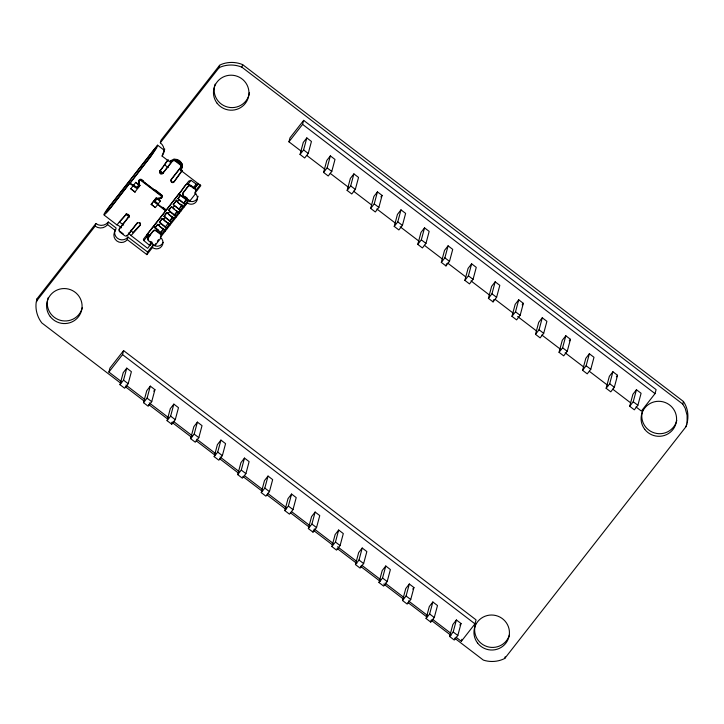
<?xml version="1.0" encoding="UTF-8"?>
<svg xmlns="http://www.w3.org/2000/svg" width="724" height="724" viewBox="0 0 724 724"><rect width="100%" height="100%" fill="white"/><g stroke="black" fill="none" stroke-linecap="round" stroke-linejoin="round"><path stroke-width="1.09" d="M138.447 184.493L135.786 182.457L138.447 184.493L138.601 181.57A1.873 1.837 15 0 1 141.605 180.222L161.343 195.308A1.873 1.837 15 0 1 160.782 198.521L158.013 199.2L160.402 201.019L157.986 204.114M138.99 186.05L139.27 181.226A1.276 1.258 15 0 1 140.899 180.493L161.253 196.05A1.276 1.258 15 0 1 160.954 197.788L157.398 198.973L156.176 198.032L151.198 204.394L155.37 207.58L157.633 204.566L155.063 202.485A2.226 2.19 15 0 1 155.597 199.453L157.398 198.973M151.506 243.164L147.642 248.323L130.827 235.4A3.511 0.57 38 0 0 128.32 233.019M148.52 238.142L146.501 236.368L146.547 235.074L178.9 193.77C182.738 191.797 185.606 178.529 191.407 186.747M120.799 383.24L41.829 322.94A28.408 27.965 15 0 1 36.2 302.198L37.168 298.587L95.858 223.544A8.887 8.742 15 0 0 108.301 222.024L116.112 227.988L115.415 230.585A7.484 7.367 15 0 0 116.799 240.938A7.484 7.367 15 0 0 127.288 239.653L146.891 254.631L152.456 247.518L153.153 244.92A6.552 6.444 15 0 0 163.172 242.341M36.471 301.193L95.161 226.141L95.858 223.544M115.415 230.585L107.605 224.621L108.301 222.024M163.841 149.94L157.615 145.189L157.144 145.587L108.627 207.335C99.758 219.064 105.206 215.191 111.596 206.747L129.931 182.919L136.13 187.543A2.226 2.19 15 0 0 138.963 186.276M130.809 188.819L134.981 192.005L130.809 188.819L133.062 185.797L136.031 187.941A2.226 2.19 15 0 0 138.863 186.674L139.433 180.62A1.276 1.258 15 0 1 141.053 179.896L161.416 195.453A1.276 1.258 15 0 1 161.117 197.19M133.062 185.797L129.768 183.525M140.004 185.444L139.062 184.72L140.004 185.444L134.981 192.005M127.288 239.653L127.985 237.047A7.484 7.367 15 0 1 115.143 229.644M152.456 247.518A6.552 6.444 15 0 0 161.624 246.395A6.552 6.444 15 0 0 160.411 237.336L187.317 202.937A6.317 6.217 15 0 0 196.159 201.851A6.317 6.217 15 0 0 194.991 193.118L200.82 185.661L180.846 170.402A7.014 6.905 15 0 0 179.552 160.701A7.014 6.905 15 0 0 169.724 161.905L162.113 156.094A9.602 9.448 15 0 0 160.33 142.809L161.027 140.212L219.589 65.323L221.146 64.454A28.091 27.648 15 0 1 242.621 64.608L683.447 401.485C688.479 408.77 689.112 418.463 686.026 426.653L504.737 658.469C498.248 661.799 490.257 662.415 483.324 660.08L454.609 638.152M162.113 156.094L162.81 153.488A9.602 9.448 15 0 0 164.701 148.981M151.198 204.394L156.23 197.833L157.452 198.774M121.442 381.657L108.89 372.064L109.958 368.063L123.605 350.615L476.057 619.862L474.98 623.862L461.342 641.301L455.957 637.192M155.37 207.58L151.253 204.195M157.633 204.566L165.733 211.001L143.379 239.264L143.859 240.603L149.705 245.481M146.891 254.631L147.587 252.024L153.153 244.92M163.715 228.947L160.963 232.467L155.027 227.933L157.687 224.377L158.99 225.372L160.764 223.101L159.47 222.105L162.312 218.476L163.606 219.463L165.38 217.191L164.086 216.195L166.927 212.566L168.221 213.553L170.004 211.281L168.701 210.295L171.543 206.657L172.846 207.652L174.62 205.381M108.89 372.064L122.537 354.615L123.605 350.615M155.027 227.933L157.687 224.377M166.493 227.761L159.47 222.105M159.398 222.349L162.312 218.476M161.606 235.065A3.511 0.57 38 0 1 159.941 233.933L156.23 231.101A2.335 2.299 15 0 0 152.954 231.499L148.158 237.635A2.335 2.299 15 0 0 148.592 240.866L152.302 243.698A3.511 0.57 38 0 0 155.244 245.228L155.823 243.545M171.108 221.861L164.086 216.195M165.733 211.001L165.896 210.394M147.931 239.092A2.335 2.299 15 0 1 148.32 237.038L153.117 230.902A2.335 2.299 15 0 1 156.393 230.504L160.104 233.327L162.945 229.436M156.275 198.774L155.696 199.055A2.226 2.19 15 0 0 155.171 202.087L166.086 210.539L166.249 209.942L162.728 207.254L162.375 207.707M119.985 384.697L123.207 372.688L126.754 368.145L131.397 371.693L128.175 383.693L124.628 388.236L119.985 384.697L123.542 380.145L126.754 368.145M160.963 232.467L160.104 233.327M164.022 216.44L166.927 212.566M160.411 237.336L161.108 234.739L188.014 200.34A6.317 6.217 15 0 0 198.105 196.285M176.538 216.567L168.701 210.295M180.846 170.402L181.543 167.805A7.014 6.905 15 0 0 182.457 166.249M168.638 210.53L171.543 206.657M180.348 210.041L173.262 204.63L176.167 200.756L177.461 201.743L179.244 199.471L177.941 198.485L180.538 195.163L178.864 193.887M173.262 204.63L176.167 200.756M185.778 204.756L177.941 198.485M177.878 198.72L180.538 195.163M160.33 142.809L218.892 67.929L219.589 65.323M183.652 203.453L186.502 199.562L178.9 193.77M187.317 202.937L188.014 200.34M196.602 190.312A3.511 0.57 38 0 1 194.937 189.181L191.227 186.349A2.335 2.299 15 0 0 187.959 186.747L183.163 192.883A2.335 2.299 15 0 0 183.588 196.113L187.299 198.946A3.511 0.57 38 0 0 190.24 200.476L188.982 201.824M194.991 193.118L195.688 190.521L200.222 184.72M143.533 402.68L146.755 390.679L150.302 386.136L154.936 389.675L151.723 401.675L148.167 406.218L143.533 402.68L147.09 398.137L150.302 386.136M687.103 422.68L687.103 415.341L685.166 408.236L682.75 404.083L241.925 67.214L242.621 64.608M167.081 420.671L170.294 408.671L173.851 404.128L178.484 407.666L175.271 419.667L171.715 424.21L167.081 420.671L170.638 416.128L173.851 404.128M171.715 424.21L172.303 422.029M190.629 438.654L193.842 426.653L197.399 422.11L202.032 425.649L198.819 437.649L195.263 442.192L190.629 438.654L194.177 434.11L197.399 422.11M301.501 151.416L288.939 141.823L290.016 137.822L303.664 120.374L656.107 389.621L655.039 393.621L641.392 411.069L636.016 406.96M288.939 141.823L302.587 124.374L303.664 120.374M214.177 456.645L217.39 444.645L220.938 440.102L225.58 443.64L222.358 455.64L218.811 460.183L214.177 456.645L217.725 452.102L220.938 440.102M300.044 154.456L303.256 142.456L306.813 137.913L311.447 141.452L308.234 153.452L304.677 157.995L300.044 154.456L303.6 149.913L306.813 137.913M237.716 474.627L240.938 462.627L244.486 458.084L249.119 461.622L245.907 473.623L242.35 478.166L237.716 474.627L241.273 470.084L244.486 458.084M323.592 172.439L326.805 160.438L330.361 155.895L334.995 159.443L331.782 171.443L328.225 175.986L323.592 172.439L327.139 167.896L330.361 155.895M261.264 492.619L264.477 480.618L268.034 476.075L272.667 479.614L269.455 491.614L265.898 496.157L261.264 492.619L264.821 488.076L268.034 476.075M347.14 190.43L350.353 178.43L353.9 173.887L358.543 177.425L355.321 189.426L351.774 193.969L347.14 190.43L350.688 185.887L353.9 173.887M284.813 510.601L288.025 498.601L291.582 494.058L296.216 497.605L293.003 509.606L289.446 514.149L284.813 510.601L288.369 506.058L291.582 494.058M370.679 208.422L373.901 196.421L377.448 191.878L382.082 195.417L378.869 207.417L375.313 211.96L370.679 208.422L374.236 203.878L377.448 191.878M308.361 528.592L311.573 516.592L315.13 512.049L319.764 515.588L316.542 527.588L312.994 532.131L308.361 528.592L311.908 524.049L315.13 512.049M394.227 226.404L397.44 214.404L400.996 209.86L405.63 213.399L402.417 225.399L398.861 229.942L394.227 226.404L397.784 221.861L400.996 209.86M312.994 532.131L313.573 529.95M331.9 546.575L335.122 534.574L338.669 530.031L343.312 533.579L340.09 545.579L336.542 550.122L331.9 546.575L335.456 542.032L338.669 530.031M417.775 244.395L420.988 232.395L424.545 227.852L429.178 231.39L425.965 243.391L422.409 247.934L417.775 244.395L421.323 239.852L424.545 227.852M355.448 564.566L358.67 552.566L362.217 548.023L366.851 551.561L363.638 563.562L360.081 568.105L355.448 564.566L359.004 560.023L362.217 548.023M441.323 262.378L444.536 250.377L448.093 245.834L452.726 249.373L449.504 261.373L445.957 265.916L441.323 262.378L444.871 257.834L448.093 245.834M445.957 265.916L446.536 263.735M378.996 582.549L382.209 570.548L385.765 566.005L390.399 569.553L387.186 581.553L383.63 586.096L378.996 582.549L382.553 578.005L385.765 566.005M464.862 280.369L468.084 268.369L471.632 263.826L476.265 267.364L473.053 279.364L469.505 283.908L464.862 280.369L468.419 275.826L471.632 263.826M402.544 600.54L405.757 588.54L409.313 583.996L413.947 587.535L410.734 599.535L407.178 604.078L402.544 600.54L406.092 595.997L409.313 583.996M488.41 298.351L491.623 286.351L495.18 281.808L499.813 285.346L496.601 297.347L493.044 301.899L488.41 298.351L491.967 293.808L495.18 281.808M493.044 301.899L493.632 299.709M426.092 618.531L429.305 606.531L432.852 601.988L437.495 605.526L434.273 617.527L430.726 622.07L426.092 618.531L429.64 613.988L432.852 601.988M511.959 316.343L515.171 304.342L518.728 299.799L523.361 303.338L520.149 315.338L516.592 319.881L511.959 316.343L515.515 311.8L518.728 299.799M430.726 622.07L431.305 619.889M449.631 636.514L452.853 624.513L456.401 619.97L461.034 623.509L457.821 635.509L454.265 640.052L449.631 636.514L453.188 631.971L456.401 619.97M535.507 334.325L538.719 322.325L542.276 317.782L546.91 321.329L543.697 333.33L540.14 337.873L535.507 334.325L539.054 329.782L542.276 317.782M461.342 641.301L461.876 639.301M559.055 352.317L562.267 340.316L565.815 335.773L570.458 339.312L567.236 351.312L563.688 355.855L559.055 352.317L562.602 347.773L565.815 335.773M504.737 658.469L505.198 656.74M582.594 370.299L585.816 358.299L589.363 353.755L593.997 357.303L590.784 369.303L587.227 373.846L582.594 370.299L586.15 365.756L589.363 353.755M606.142 388.29L609.355 376.29L612.911 371.747L617.545 375.285L614.332 387.286L610.775 391.829L606.142 388.29L609.699 383.747L612.911 371.747M629.69 406.282L632.903 394.281L636.459 389.729L641.093 393.277L637.88 405.277L634.324 409.82L629.69 406.282L633.238 401.739L636.459 389.729M682.75 404.083L683.447 401.485M686.026 426.653L686.723 424.056M37.168 298.587L36.897 299.6A28.408 27.965 15 0 0 36.698 301.673M181.95 170.52L174.24 181.353A1.756 1.729 15 0 1 171.787 181.661L171.317 181.19A1.756 1.729 15 0 1 171.371 179.163L180.611 167.353A2.335 2.299 15 0 0 180.176 164.113L175.543 160.574A2.335 2.299 15 0 0 172.267 160.972L163.027 172.792A1.756 1.729 15 0 1 160.565 173.09L160.095 172.62A1.756 1.729 15 0 1 160.149 170.593L162.846 167.054M198.141 183.805L198.448 183.344M163.416 166.221L167.452 160.366M168.276 159.696L159.995 171.19M182.367 170.457L174.086 181.959A1.756 1.729 15 0 1 172.104 182.52L171.534 182.186M197.489 184.692L195.1 187.978L193.724 188.303M157.389 241.173L158.52 239.626M188.023 184.186L191.009 180.312L196.738 184.448L198.657 183.57M129.931 182.919L111.306 206.72L106.175 212.25L107.903 208.666L153.94 149.778C159.316 143.705 149.823 157.977 148.664 158.963L130.121 183.063L150.492 156.918L156.646 147.995L157.615 145.189M135.831 182.258L133.37 185.543L135.786 187.154A1.638 1.611 15 0 0 138.411 185.977L138.764 180.973A1.873 1.837 15 0 1 141.759 179.624L143.56 181M136.936 187.561L139.569 184.204M128.682 233.752L137.261 222.775M171.208 179.76L180.448 167.95A2.335 2.299 15 0 0 180.014 164.71L175.38 161.171A2.335 2.299 15 0 0 172.104 161.579L162.864 173.389A1.756 1.729 15 0 1 160.891 173.95L160.312 173.615M166.086 210.539L188.765 181.09L191.009 180.312M193.109 188.023L196.123 184.168M149.388 244.993L151.805 241.916M194.294 188.457L197.308 184.602M169.787 220.693L172.52 217.191M174.575 214.566L175.941 212.82M180.041 207.571L182.095 204.946M183.462 203.2L186.882 198.819M165.09 227.191L168.529 222.793M169.905 221.037L172.656 217.517M174.032 215.761L177.461 211.363M178.837 209.607L182.276 205.209M155.244 245.228L160.8 238.124M190.24 200.476L195.797 193.371M153.75 391.195L154.936 389.675M380.905 196.928L382.082 195.417M522.176 304.849L523.361 303.338M569.272 340.823L570.458 339.312M412.761 589.055L413.947 587.535M616.359 376.806L617.545 375.285M459.858 625.029L461.034 623.509M143.859 240.603L146.836 236.848M124.193 216.567L126.039 214.213A1.756 1.729 15 0 1 126.438 213.842M152.203 242.793L149.75 245.536M123.777 217.064L120.121 221.019M119.333 221.87L119.207 222.178A3.511 0.57 38 0 1 121.922 223.779L123.632 225.083M218.892 67.929L220.449 67.051A28.091 27.648 15 0 1 241.925 67.214M104.075 215.037L116.917 224.893L125.876 214.811A1.756 1.729 15 0 1 128.338 214.512L128.809 214.974A1.756 1.729 15 0 1 128.754 217.001L119.514 228.82A2.335 2.299 15 0 0 119.949 232.051L124.582 235.59A2.335 2.299 15 0 0 127.858 235.191L137.098 223.381A1.756 1.729 15 0 1 139.551 223.083L140.022 223.544A1.756 1.729 15 0 1 139.967 225.571L131.008 235.653M157.162 198.494L158.945 197.942M158.013 199.2L156.393 199.706A1.638 1.611 15 0 0 155.904 202.521M116.917 224.893L117.08 224.902A3.511 0.57 38 0 1 119.795 226.503L121.496 227.807M185.235 196.647L187.462 198.34M158.529 230.16L153.461 226.295L155.099 227.698M125.288 386.661L144.13 401.051M148.619 404.481L167.461 418.87M171.95 422.3L191.688 437.368M196.177 440.798L215.019 455.188M219.508 458.618L238.35 473.007M242.839 476.428L262.577 491.506M267.066 494.935L285.908 509.325M290.396 512.746L309.238 527.135M313.727 530.565L332.569 544.955M337.058 548.385L356.805 563.453M360.389 566.195L380.136 581.272M383.72 584.015L403.467 599.092M407.947 602.513L426.798 616.902M431.278 620.332L451.025 635.41M302.587 124.374L655.039 393.621M303.6 149.913L308.234 153.452M327.139 167.896L331.782 171.443M350.688 185.887L355.321 189.426M374.236 203.878L378.869 207.417M397.784 221.861L402.417 225.399M421.323 239.852L425.965 243.391M444.871 257.834L449.504 261.373M468.419 275.826L473.053 279.364M491.967 293.808L496.601 297.347M515.515 311.8L520.149 315.338M539.054 329.782L543.697 333.33M562.602 347.773L567.236 351.312M586.15 365.756L590.784 369.303M609.699 383.747L614.332 387.286M633.238 401.739L637.88 405.277M306.876 155.524L324.814 169.226M330.198 173.344L349.031 187.724M353.511 191.154L371.448 204.856M376.833 208.965L395.666 223.354M400.146 226.775L418.979 241.164M424.364 245.273L442.301 258.975M447.676 263.084L465.613 276.785M470.998 280.903L489.831 295.283M495.207 299.401L513.144 313.103M517.633 316.524L536.466 330.913M541.842 335.022L560.684 349.411M565.163 352.832L583.996 367.222M589.381 371.331L608.214 385.72M612.694 389.141L630.631 402.843M176.294 159.452L182.511 164.203M173.941 158.999L181.615 164.864A3.511 0.57 38 0 1 182.448 165.534M164.764 164.945L168.249 167.597M159.95 170.701L163.434 173.362M159.787 171.298L162.402 173.298M180.475 195.408L186.403 199.933M184.783 204.358L179.624 200.231M176.104 200.991L178.375 202.729M179.136 203.308L183.19 206.412M183.869 207.29L178.149 202.865L176.538 199.887M155.226 189.905L160.61 194.023M181.027 210.928L175 206.141M171.479 206.901L174.52 209.218M176.14 210.458L178.575 212.313M179.253 213.2L173.226 208.412M157.361 198.276L159.144 199.634M157.968 199.399L160.348 201.227M176.412 216.829L170.384 212.051M133.488 184.919L135.886 186.747A1.638 1.611 15 0 0 136.329 186.991M158.529 204.041L156.004 202.123A1.638 1.611 15 0 1 156.502 199.308L160.945 197.914A1.873 1.837 15 0 0 162.158 195.634M154.728 201.634L158.294 204.358M166.864 212.802L173.95 218.223M173.769 218.449L168.909 214.684L167.733 212.575M170.927 222.078L165.76 217.951M162.248 218.711L169.335 224.132M170.013 225.01L164.294 220.585L163.117 218.476M167.172 228.648L161.144 223.861M157.624 224.621L164.719 230.033M165.398 230.92L159.669 226.494L158.493 224.386M160.212 232.938L161.597 233.997M126.193 213.87L128.809 215.861M126.039 214.467L129.515 217.128M147.741 233.599L150.275 235.535M147.289 234.169L149.823 236.105M146.872 234.667L149.406 236.603M146.547 235.074L149.072 237.001M150.239 241.4L151.723 242.54M127.985 237.047L147.587 252.024M120.112 231.454L123.198 233.816M122.537 354.615L474.98 623.862M123.542 380.145L128.175 383.693M147.09 398.137L151.723 401.675M170.638 416.128L175.271 419.667M194.177 434.11L198.819 437.649M217.725 452.102L222.358 455.64M241.273 470.084L245.907 473.623M264.821 488.076L269.455 491.614M288.369 506.058L293.003 509.606M311.908 524.049L316.542 527.588M335.456 542.032L340.09 545.579M359.004 560.023L363.638 563.562M382.553 578.005L387.186 581.553M406.092 595.997L410.734 599.535M429.64 613.988L434.273 617.527M453.188 631.971L457.821 635.509M125.931 385.077L144.764 399.467M149.244 402.888L168.077 417.277M173.461 421.386L192.294 435.776M196.774 439.206L215.607 453.586M220.096 457.016L238.929 471.405M244.305 475.514L262.242 489.216M267.627 493.325L286.46 507.714M291.835 511.823L309.772 525.524M314.261 528.945L333.094 543.335M337.574 546.765L356.407 561.145M361.792 565.263L380.625 579.643M385.105 583.073L403.938 597.463M408.427 600.884L427.26 615.273M432.644 619.382L450.572 633.084M195.29 187.389L195.1 188.584L191.389 185.751A2.335 2.299 15 0 0 188.113 186.149L183.317 192.285A2.335 2.299 15 0 0 182.837 193.625M107.605 224.621A8.887 8.742 15 0 1 95.161 226.141M676.795 420.409A17.774 17.494 15 0 1 654.496 432.952A17.774 17.494 15 0 1 642.794 410.227M249.499 92.518A17.774 17.494 15 0 1 227.752 107.098A17.774 17.494 15 0 1 215.155 84.129M82.301 307.673A17.774 17.494 15 0 1 60.002 320.216A17.774 17.494 15 0 1 48.3 297.492M509.415 635.029A17.774 17.494 15 0 1 486.908 646.532A17.774 17.494 15 0 1 475.65 623.952M183.751 195.516A2.335 2.299 15 0 1 182.937 194.34M119.605 230.929A2.335 2.299 15 0 1 119.288 230.268M119.198 229.553A2.335 2.299 15 0 1 119.677 228.223L128.917 216.404A1.756 1.729 15 0 0 129.279 215.399M161.506 194.702A1.873 1.837 15 0 1 161.905 195.118M171.624 182.258A1.756 1.729 15 0 1 171.298 179.833M160.411 173.688A1.756 1.729 15 0 1 160.085 171.262M130.456 230.295A3.511 0.57 38 0 1 132.954 232.676L140.13 224.974A1.756 1.729 15 0 0 140.42 223.435M180.312 168.258A3.511 0.57 38 0 1 181.624 169.507M170.113 160.466A3.511 0.57 38 0 1 170.955 161.072M138.519 185.57A1.638 1.611 15 0 1 137.334 187.036M139.804 222.549A1.756 1.729 15 0 1 140.185 222.947M127.487 235.083A2.335 2.299 15 0 1 126.827 235.391M148.755 240.268A2.335 2.299 15 0 1 148.248 239.744M50.264 316.614A17.774 17.494 15 0 0 80.744 312.886A17.774 17.494 15 0 0 62.011 288.686A17.774 17.494 15 0 0 50.264 316.614M477.614 643.084A17.774 17.494 15 0 0 508.094 639.346A17.774 17.494 15 0 0 489.37 615.147A17.774 17.494 15 0 0 477.614 643.084M644.749 429.35A17.774 17.494 15 0 0 675.239 425.622A17.774 17.494 15 0 0 656.505 401.422A17.774 17.494 15 0 0 644.749 429.35M217.119 103.251A17.774 17.494 15 0 0 247.599 99.523A17.774 17.494 15 0 0 228.875 75.323A17.774 17.494 15 0 0 217.119 103.251"/></g></svg>
